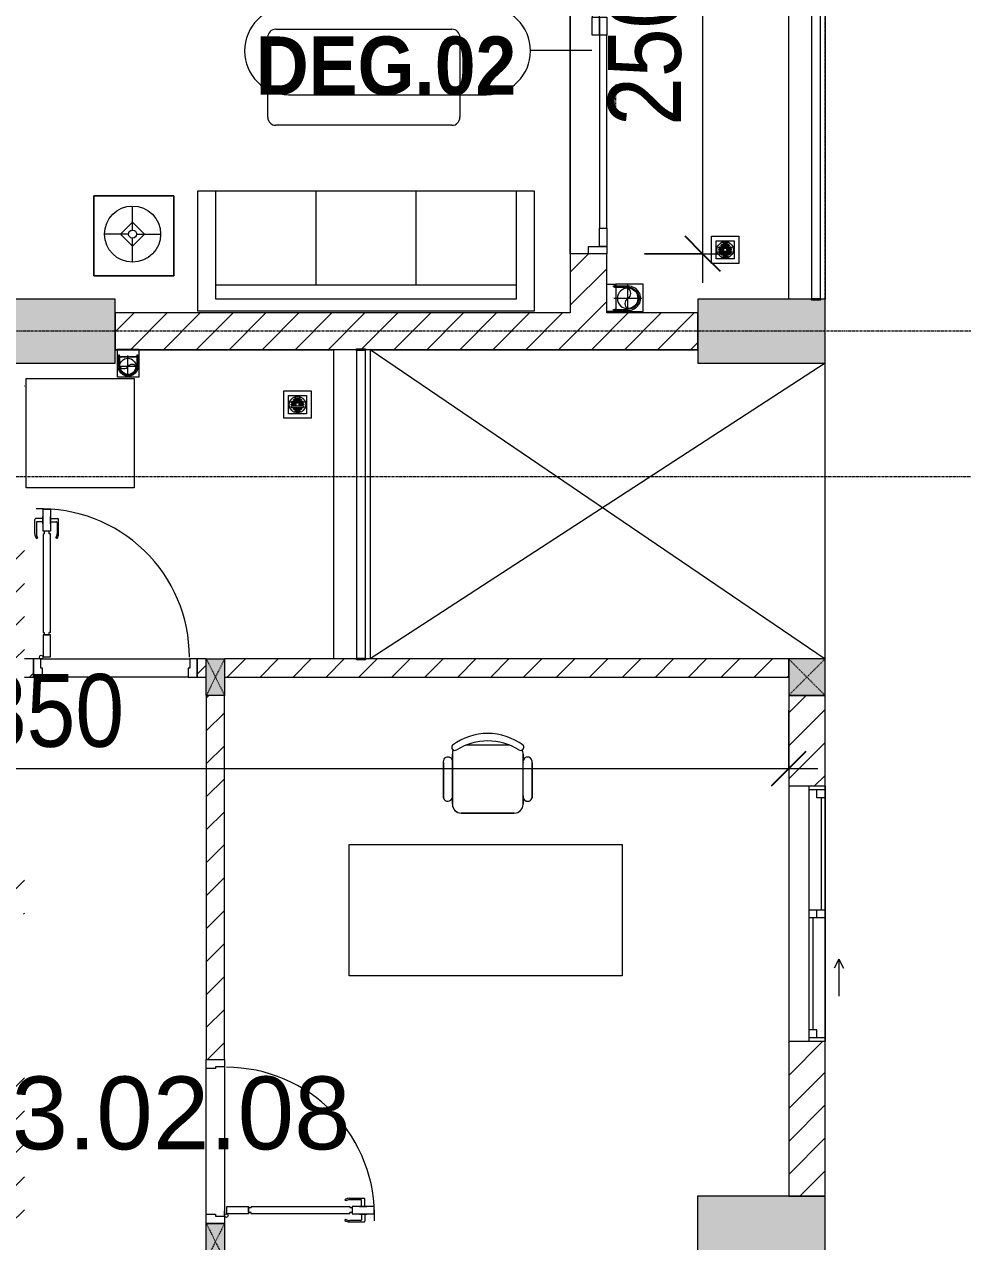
# Model space of a CAD drawing. Header units: millimetres. Extents: x 962 to 239635, y -15958 to 82755.
# Drawn here: x 184603 to 189760, y 40337 to 47022 of the extents above; entities that cross this region are included whole.
import ezdxf

# ---------------------------------------------------------------- set-up
doc = ezdxf.new("R2010")
doc.units = ezdxf.units.MM
for name, pattern in [('Dash', [6, 3, -3]), ('Grid Line', [22.225, 12.7, -3.175, 3.175, -3.175]), ('IMPORT-CENTER _2_', [40.64, 25.4, -5.08, 5.08, -5.08])]:
    doc.linetypes.add(name, pattern=pattern)
for name, color, linetype, lineweight in [('0-1', 7, 'Continuous', 5), ('A-ANNO-DIMS', 211, 'Continuous', 9), ('A-ANNO-DIMS-160', 211, 'Continuous', 9), ('A-AREA-IDEN', 2, 'Continuous', 9), ('A-DETL-GENF-1', 9, 'Continuous', 9), ('A-DETL-THIN-1', 151, 'Continuous', 9), ('A-DOOR', 31, 'Continuous', 9), ('A-DOOR-1', 254, 'Continuous', 9), ('A-DOOR-2', 9, 'Continuous', 9), ('A-DOOR-FRAM', 31, 'Continuous', 9), ('A-DOOR-HDLN', 31, 'Dash', 9), ('A-DOOR-IDEN', 31, 'Continuous', 9), ('A-FLOR-1', 250, 'Continuous', 9), ('A-FLOR-2', 9, 'Continuous', 9), ('A-FLOR-HRAL', 11, 'Continuous', 9), ('A-FLOR-HRAL-1', 254, 'Continuous', 9), ('A-FLOR-HRAL-2', 9, 'Continuous', 9), ('A-GLAZ', 151, 'Continuous', 9), ('A-WALL', 113, 'Continuous', 9), ('A-WALL-1', 253, 'Continuous', 18), ('A-WALL-2', 9, 'Continuous', 9), ('A-WALL-3', 113, 'Continuous', 18), ('A-WALL-PATT-1', 10, 'Continuous', 9), ('A-WALL-PATT-2', 111, 'Continuous', 9), ('G-IMPT', 8, 'Continuous', 9), ('G-IMPT-1', 254, 'Continuous', 9), ('G-IMPT-2', 8, 'IMPORT-CENTER _2_', 9), ('I-FURN', 30, 'Continuous', 9), ('I-FURN-1', 254, 'Continuous', 9), ('M-EQPM', 50, 'Continuous', 9), ('S-COLS', 52, 'Continuous', 9), ('S-COLS-1', 52, 'Continuous', 5), ('S-COLS-2', 7, 'Continuous', 18), ('S-COLS-3', 254, 'Continuous', 9), ('S-COLS-4', 253, 'Continuous', 18), ('S-COLS-5', 52, 'Dash', 9), ('S-COLS-6', 52, 'Continuous', 18), ('S-COLS-HDLN', 52, 'Dash', 9), ('S-COLS-HDLN-1', 9, 'Dash', 9), ('S-GRID-1', 1, 'Grid Line', 9)]:
    doc.layers.add(name, color=color, linetype=linetype, lineweight=lineweight)
doc.styles.add('Arial_11', font='arial_0.ttf', dxfattribs={"height": 400})
doc.styles.add('Arial_B_6', font='arialbd_0.ttf', dxfattribs={"width": 0.9, "height": 320})
doc.styles.add('UTM Avo', font='UTM Avo.ttf', dxfattribs={"width": 0.9, "height": 400})
doc.dimstyles.new('1_Dim_chi_tiet_2_5', dxfattribs={"dimscale": 304.8, "dimtxt": 399.720379, "dimasz": 0.629921, "dimexe": 0.524934, "dimexo": 0.0625, "dimgap": 0.052493, "dimtad": 1, "dimdec": 0, "dimrnd": 5, "dimzin": 0, "dimdsep": 46, "dimtxsty": 'UTM Avo', "dimblk1": 'OBLIQUE', "dimblk2": 'OBLIQUE', "dimsah": 1, "dimcen": 0.09, "dimdle": 0.524934, "dimazin": 0, "dimtfac": 1, "dimtdec": 4, "dimtix": 1, "dimtmove": 0, "dimatfit": 3, "dimfxl": 1.049869, "dimfxlon": 1, "dimtvp": 1, "dimtolj": 1, "dimtzin": 0, "dimarcsym": 2})
doc.dimstyles.new('1_Dim_chi_tiet_2_5_1', dxfattribs={"dimscale": 304.8, "dimtxt": 399.720379, "dimasz": 0.629921, "dimexe": 0.524934, "dimexo": 0.0625, "dimgap": 0.052493, "dimtad": 1, "dimdec": 0, "dimrnd": 5, "dimzin": 0, "dimdsep": 46, "dimtxsty": 'UTM Avo', "dimblk1": 'OBLIQUE', "dimblk2": 'OBLIQUE', "dimsah": 1, "dimcen": 0.09, "dimdle": 0.524934, "dimazin": 0, "dimtfac": 1, "dimtdec": 4, "dimtix": 1, "dimtmove": 0, "dimatfit": 3, "dimfxl": 1.049869, "dimfxlon": 1, "dimtvp": 1, "dimtolj": 1, "dimtzin": 0, "dimarcsym": 2})
pattern_1 = [(45, (0, 0), (-90.50967, 90.50967), [])]
pattern_2 = [(45, (61750.9, 0), (-90.50967, 90.50967), [])]

# ---------------------------------------------------------------- blocks, each defined once
blk = doc.blocks.new('NCV_TKTC_KET CAU_rvt-1-TKCS_MB TẦNG 2')
at = {"layer": 'S-COLS-1'}
for points in [[(123352.6, 45161.9), (123352.6, 45511.9), (122052.6, 45511.9), (122052.6, 45161.9), (122209.6, 45161.9)], [(127252.6, 45161.9), (127252.6, 45511.9), (127227.6, 45511.9), (127227.6, 45506.9), (127177.6, 45506.9), (127177.6, 45511.9), (126552.6, 45511.9), (126552.6, 45161.9), (127227.6, 45161.9)]]:
    blk.add_hatch(color=256, dxfattribs=at).paths.add_polyline_path(points)
h = blk.add_hatch(color=256, dxfattribs=at)
h.paths.add_polyline_path([(126552.4, 40236.9), (127252.4, 40236.9), (127252.4, 40586.9), (126552.4, 40586.9)])
h.paths.add_polyline_path([(127227.6, 40243.7), (127177.6, 40243.7), (127177.6, 40253.7), (127227.6, 40253.7)])
at = {"layer": 'A-FLOR-1'}
for p, q in [((123352.6, 45235.3), (124552.6, 45235.3)), ((124752.6, 45235.3), (126552.6, 45235.3))]:
    blk.add_line(p, q, dxfattribs=at)
at = {"layer": 'S-COLS-2'}
for p, q in [((123352.6, 45511.9), (122052.6, 45511.9)), ((123352.6, 45161.9), (123352.6, 45511.9)), ((127177.6, 45511.9), (126552.6, 45511.9)), ((126552.6, 45511.9), (126552.6, 45161.9)), ((127252.6, 45511.9), (127227.6, 45511.9)), ((127252.6, 45161.9), (127252.6, 45511.9)), ((122052.6, 45161.9), (123352.6, 45161.9)), ((126552.6, 45161.9), (127252.6, 45161.9)), ((127252.4, 40586.9), (126552.4, 40586.9)), ((126552.4, 40586.9), (126552.4, 40236.9)), ((127252.4, 40236.9), (127252.4, 40586.9))]:
    blk.add_line(p, q, dxfattribs=at)
blk = doc.blocks.new('LOBBY_SOFA_1 - LOBBY_SOFA_1-901228-TKCS_MB TẦNG 2')
at = {"layer": 'I-FURN'}
for p, q in [((-2128.3, 1548.5), (-1160.3, 1548.5)), ((-2172.3, 1064.5), (-2172.3, 1504.5)), ((-1116.3, 1504.5), (-1116.3, 1064.5)), ((-1160.3, 1020.5), (-2128.3, 1020.5)), ((-2688.2, 633.5), (-3128.2, 633.5)), ((-3128.2, 633.5), (-3128.2, 193.5)), ((-2688.2, 193.5), (-2688.2, 633.5)), ((-2556, 660), (-708, 660)), ((-2556, 0), (-2556, 660)), ((-2457, 66), (-2457, 660)), ((-1907, 143), (-1907, 660)), ((-1357, 143), (-1357, 660)), ((-807, 660), (-807, 66)), ((-708, 660), (-708, 0)), ((-2915.4, 445), (-2915.4, 577)), ((-2981.4, 423), (-2915.4, 489)), ((-2915.4, 489), (-2849.4, 423)), ((-2937.4, 423), (-3069.4, 423)), ((-2915.4, 357), (-2981.4, 423)), ((-2849.4, 423), (-2915.4, 357)), ((-2893.4, 423), (-2761.4, 423)), ((-2915.4, 269), (-2915.4, 401)), ((-3128.2, 193.5), (-2688.2, 193.5)), ((-807, 143), (-2457, 143)), ((-708, 0), (-2556, 0)), ((-807, 66), (-2457, 66))]:
    blk.add_line(p, q, dxfattribs=at)
for radius in [154, 22]:
    blk.add_circle((-2915.4, 423), radius, dxfattribs=at)
for centre, start, end in [((-2128.3, 1504.5), 90, 180), ((-1160.3, 1504.5), 0, 90), ((-2128.3, 1064.5), 180, 270), ((-1160.3, 1064.5), 270, 0)]:
    blk.add_arc(centre, 44, start, end, dxfattribs=at)
at = {"layer": 'I-FURN-1'}
for p, q in [((-2128.3, 1548.5), (-1160.3, 1548.5)), ((-2172.3, 1064.5), (-2172.3, 1504.5)), ((-1116.3, 1504.5), (-1116.3, 1064.5)), ((-1160.3, 1020.5), (-2128.3, 1020.5)), ((-3128.2, 633.5), (-2688.2, 633.5)), ((-3128.2, 193.5), (-3128.2, 633.5)), ((-2688.2, 633.5), (-2688.2, 193.5)), ((-2556, 660), (-708, 660)), ((-2556, 0), (-2556, 660)), ((-708, 660), (-708, 0)), ((-2688.2, 193.5), (-3128.2, 193.5)), ((-708, 0), (-2556, 0))]:
    blk.add_line(p, q, dxfattribs=at)
for centre, start, end in [((-2128.3, 1504.5), 90, 180), ((-1160.3, 1504.5), 0, 90), ((-2128.3, 1064.5), 180, 270), ((-1160.3, 1064.5), 270, 0)]:
    blk.add_arc(centre, 44, start, end, dxfattribs=at)
blk = doc.blocks.new('DOOR_CW_01 CANH MO-PANEL KINH - DIW_01-900x2200-CỬA GỖ VÂN LAMINATE-553375-TKCS_MB TẦNG 2')
at = {"layer": 'A-DETL-GENF-1'}
for p, q in [((-397, -182), (-397, -62)), ((-397, -62), (-357, -62)), ((-357, -62), (-357, -182)), ((-357, -182), (-397, -182)), ((-397, -196), (-391, -196)), ((-397, -738), (-397, -196)), ((-391, -196), (-391, -182)), ((-391, -182), (-363, -182)), ((-363, -182), (-363, -196)), ((-357, -196), (-363, -196)), ((-357, -196), (-357, -738)), ((-433.9, -711.2), (-427.3, -715.8)), ((-320.1, -711.2), (-326.7, -715.8)), ((-442, -737), (-442, -816.5)), ((-434, -799.5), (-434, -737)), ((-399, -792.2), (-399, -831.8)), ((-397, -792.2), (-399, -792.2)), ((-397, -738), (-391, -738)), ((-357, -752), (-397, -752)), ((-397, -752), (-397, -872)), ((-397, -792.2), (-397, -831.8)), ((-391, -752), (-391, -738)), ((-363, -752), (-391, -752)), ((-357, -738), (-363, -738)), ((-363, -738), (-363, -752)), ((-357, -872), (-357, -752)), ((-357, -792.2), (-357, -831.8)), ((-357, -792.2), (-355, -792.2)), ((-355, -792.2), (-355, -831.8)), ((-320, -799.5), (-320, -737)), ((-312, -737), (-312, -816.5)), ((-399, -820.5), (-438, -820.5)), ((-399, -803.5), (-430, -803.5)), ((-399, -831.8), (-397, -831.8)), ((-355, -831.8), (-357, -831.8)), ((-355, -803.5), (-324, -803.5)), ((-355, -820.5), (-316, -820.5)), ((-397, -872), (-357, -872))]:
    blk.add_line(p, q, dxfattribs=at)
blk.add_circle((-407, -60), 10, dxfattribs=at)
for centre, radius, start, end in [((-407, -60), 814, 268, 0), ((-397, -737), 45, 145, 180), ((-397, -737), 37, 145, 180), ((-357, -737), 37, 0, 35), ((-357, -737), 45, 360, 35), ((-430, -799.5), 4, 180, 270), ((-324, -799.5), 4, 270, 0), ((-438, -816.5), 4, 180, 270), ((-316, -816.5), 4, 270, 0)]:
    blk.add_arc(centre, radius, start, end, dxfattribs=at)
at = {"layer": 'A-DOOR-2'}
for p, q in [((-450, -50), (-450, 50)), ((-450, 50), (-400, 50)), ((-400, 50), (-400, 0)), ((400, 0), (400, 50)), ((400, 50), (450, 50)), ((450, 50), (450, -50)), ((-410, -50), (-450, -50)), ((-410, 0), (-410, -50)), ((-400, 0), (-410, 0)), ((-407, -50), (-382, -50)), ((410, 0), (400, 0)), ((410, -50), (410, 0)), ((450, -50), (410, -50))]:
    blk.add_line(p, q, dxfattribs=at)
blk = doc.blocks.new('BAN LV A - BAN LV A_dwg_ban hoc2-348006-TKCS_MB TẦNG 2')
at = {"layer": 'I-FURN'}
for p, q in [((145.8, 437.4), (-145.8, 437.4)), ((-243, 354.4), (-243, 162)), ((-194.4, 388.8), (-194.4, 113.4)), ((194.4, 113.4), (194.4, 388.8)), ((194.4, 351.4), (194.4, 150.8)), ((243.7, 162), (243.7, 354.4)), ((-120.5, 64.8), (120.5, 64.8))]:
    blk.add_line(p, q, dxfattribs=at)
at = {"layer": 'I-FURN', "flags": 128}
blk.add_lwpolyline([(-737.8, 610.5), (-737.8, 1330.5), (-154.9, 1330.5), (762.2, 1330.5), (762.2, 610.5)], close=True, dxfattribs=at)
at = {"layer": 'I-FURN'}
for centre, radius, start, end in [((-145.8, 388.8), 48.6, 90, 180), ((145.8, 388.8), 48.6, 360, 90), ((-218.7, 347.3), 25.3, 343.7398, 163.7398), ((219.4, 347.3), 25.3, 16.2602, 170.70537), ((-218.7, 154.9), 25.3, 163.7398, 16.2602), ((219.4, 154.9), 25.3, 189.29463, 16.2602), ((-180.2, 75.4), 17.8, 57.97259, 216.69006), ((-145.8, 113.4), 48.6, 180, 207.58444), ((0, 359.3), 318.2, 237.57575, 302.42425), ((180.2, 75.4), 17.8, 323.30994, 122.02741), ((145.8, 113.4), 48.6, 332.41556, 0), ((0, 324), 324, 233.1301, 306.8699)]:
    blk.add_arc(centre, radius, start, end, dxfattribs=at)
blk = doc.blocks.new('BAN LV A - BAN LV A_dwg-348005-TKCS_MB TẦNG 2')
at = {"extrusion": (0, 0, -1), "zscale": -1, "rotation": 180}
blk.add_blockref('BAN LV A - BAN LV A_dwg_ban hoc2-348006-TKCS_MB TẦNG 2', (-729, 1383.7), dxfattribs=at)
blk = doc.blocks.new('BAN LV A - BAN LV A-401069-TKCS_MB TẦNG 2')
at = {"layer": 'I-FURN-1'}
for p, q in [((-8.8, -53.2), (1491.2, -53.2)), ((-8.8, -773.2), (-8.8, -53.2)), ((1491.2, -53.2), (1491.2, -773.2)), ((1491.2, -773.2), (-8.8, -773.2)), ((534.6, -1029.3), (534.6, -994.9)), ((583.2, -946.3), (874.8, -946.3)), ((923.4, -994.9), (923.4, -1032.3)), ((486, -1221.7), (486, -1029.3)), ((972.7, -1029.3), (972.7, -1221.7)), ((534.6, -1270.3), (534.6, -1235.9)), ((923.4, -1232.9), (923.4, -1270.3))]:
    blk.add_line(p, q, dxfattribs=at)
for centre, radius, start, end in [((583.2, -994.9), 48.6, 90, 180), ((874.8, -994.9), 48.6, 0, 90), ((510.3, -1036.4), 25.3, 16.2602, 163.7398), ((948.4, -1036.4), 25.3, 16.2602, 170.70537), ((510.3, -1228.8), 25.3, 163.7398, 343.7398), ((948.4, -1228.8), 25.3, 189.29463, 16.2602), ((548.9, -1308.3), 17.8, 119.40397, 216.69006), ((583.2, -1270.3), 48.6, 180, 207.58444), ((729, -1059.7), 324, 233.1301, 306.8699), ((874.8, -1270.3), 48.6, 332.41556, 0), ((909.2, -1308.3), 17.8, 323.30994, 60.59603)]:
    blk.add_arc(centre, radius, start, end, dxfattribs=at)
at = {"extrusion": (0, 0, -1), "zscale": -1, "rotation": 180}
blk.add_blockref('BAN LV A - BAN LV A_dwg-348005-TKCS_MB TẦNG 2', (0, 0), dxfattribs=at)
blk = doc.blocks.new('MAY GIAT - MAY GIAT_dwg-348053-TKCS_MB TẦNG 2')
at = {"layer": 'G-IMPT-1', "flags": 128}
blk.add_lwpolyline([(5, 596.6), (5, 2.3), (605, 2.3), (605, 596.6)], close=True, dxfattribs=at)
blk = doc.blocks.new('MAY GIAT - MAY GIAT-401071-TKCS_MB TẦNG 2')
at = {"layer": 'I-FURN-1'}
for p, q in [((5, -2.3), (605, -2.3)), ((5, -596.6), (5, -2.3)), ((605, -2.3), (605, -596.6)), ((605, -596.6), (5, -596.6))]:
    blk.add_line(p, q, dxfattribs=at)
at = {"extrusion": (0, 0, -1), "zscale": -1, "rotation": 180}
blk.add_blockref('MAY GIAT - MAY GIAT_dwg-348053-TKCS_MB TẦNG 2', (0, 0), dxfattribs=at)
blk = doc.blocks.new('Railing - 50 x 10mm-901205-TKCS_MB TẦNG 2')
at = {"layer": 'A-FLOR-HRAL-2'}
for p, q in [((25, 5), (-25, 5)), ((-25, 5), (-25, -5)), ((25, -5), (25, 5)), ((-25, -5), (25, -5))]:
    blk.add_line(p, q, dxfattribs=at)
blk = doc.blocks.new('Railing - Railing-884532-TKCS_MB TẦNG 2')
at = {"layer": 'A-FLOR-HRAL-2'}
for p, q in [((101769.1, 35969.6), (101769.1, 34280.8)), ((101819.1, 34280.8), (101819.1, 35969.6))]:
    blk.add_line(p, q, dxfattribs=at)
at = {"extrusion": (0, 0, -1), "zscale": -1}
for p in [(-101794.1, 35974.6), (-101794.1, 34275.8)]:
    blk.add_blockref('Railing - 50 x 10mm-901205-TKCS_MB TẦNG 2', p, dxfattribs=at)
blk = doc.blocks.new('G1_SOF - BO TRU - 100x200-746114-TKCS_MB TẦNG 2')
at = {"layer": 'S-COLS'}
blk.add_hatch(color=256, dxfattribs=at).paths.add_polyline_path([(50, -100), (50, 100), (-50, 100), (-50, -100)])
at = {"layer": 'S-COLS-4'}
for p, q in [((-50, 100), (50, 100)), ((-50, -100), (-50, 100)), ((50, 100), (50, -100)), ((50, -100), (-50, -100))]:
    blk.add_line(p, q, dxfattribs=at)
at = {"layer": 'S-COLS-HDLN-1'}
for p, q in [((50, -100), (-50, 100)), ((-50, -100), (50, 100))]:
    blk.add_line(p, q, dxfattribs=at)
blk = doc.blocks.new('DOOR_CW_01 CANH MO-PANEL KINH - DIG_01-900x2200-CỬA NHÔM KÍNH-901226-TKCS_MB TẦNG 2')
at = {"layer": 'A-DETL-GENF-1'}
for p, q in [((-397, 872), (-357, 872)), ((-397, 752), (-397, 872)), ((-357, 872), (-357, 752)), ((-442, 737), (-442, 816.5)), ((-399, 820.5), (-438, 820.5)), ((-399, 803.5), (-430, 803.5)), ((-399, 831.8), (-397, 831.8)), ((-399, 792.2), (-399, 831.8)), ((-397, 792.2), (-397, 831.8)), ((-357, 792.2), (-357, 831.8)), ((-355, 831.8), (-357, 831.8)), ((-355, 792.2), (-355, 831.8)), ((-355, 820.5), (-316, 820.5)), ((-355, 803.5), (-324, 803.5)), ((-312, 737), (-312, 816.5)), ((-434, 799.5), (-434, 737)), ((-397, 792.2), (-399, 792.2)), ((-357, 752), (-397, 752)), ((-397, 738), (-391, 738)), ((-397, 738), (-397, 196)), ((-363, 752), (-391, 752)), ((-391, 752), (-391, 738)), ((-363, 738), (-363, 752)), ((-357, 738), (-363, 738)), ((-357, 792.2), (-355, 792.2)), ((-357, 196), (-357, 738)), ((-320, 799.5), (-320, 737)), ((-433.9, 711.2), (-427.3, 715.8)), ((-320.1, 711.2), (-326.7, 715.8)), ((-397, 196), (-391, 196)), ((-357, 182), (-397, 182)), ((-397, 182), (-397, 62)), ((-391, 196), (-391, 182)), ((-391, 182), (-363, 182)), ((-357, 196), (-363, 196)), ((-363, 182), (-363, 196)), ((-357, 62), (-357, 182)), ((-397, 62), (-357, 62))]:
    blk.add_line(p, q, dxfattribs=at)
blk.add_circle((-407, 60), 10, dxfattribs=at)
for centre, radius, start, end in [((-407, 60), 814, 360, 92), ((-438, 816.5), 4, 90, 180), ((-430, 799.5), 4, 90, 180), ((-324, 799.5), 4, 360, 90), ((-316, 816.5), 4, 0, 90), ((-397, 737), 45, 180, 215), ((-397, 737), 37, 180, 215), ((-357, 737), 37, 325, 0), ((-357, 737), 45, 325, 0)]:
    blk.add_arc(centre, radius, start, end, dxfattribs=at)
at = {"layer": 'A-DOOR-2'}
for p, q in [((-410, 50), (-450, 50)), ((-450, 50), (-450, -50)), ((-410, 0), (-410, 50)), ((-400, 0), (-410, 0)), ((-407, 50), (-382, 50)), ((-400, -50), (-400, 0)), ((410, 0), (400, 0)), ((400, 0), (400, -50)), ((450, 50), (410, 50)), ((410, 50), (410, 0)), ((450, -50), (450, 50)), ((-450, -50), (-400, -50)), ((400, -50), (450, -50))]:
    blk.add_line(p, q, dxfattribs=at)
blk = doc.blocks.new('NCV_TKTC_TANG 2_rvt-1-TKCS_MB TẦNG 2')
at = {"layer": 'A-WALL-PATT-1'}
h = blk.add_hatch(dxfattribs=at)
h.set_pattern_fill('FP_1', color=256, style=0, pattern_type=2)
h.set_pattern_definition(pattern_1)
h.paths.add_polyline_path([(122842.6, 40436.9), (122852.6, 40436.9), (122852.6, 41337.3), (122752.6, 41337.3), (122752.6, 40436.9)])
h.paths.add_polyline_path([(122752.6, 42137.3), (122852.6, 42137.3), (122852.6, 42436.9), (122752.6, 42436.9), (122752.6, 42236.9)])
h.paths.add_polyline_path([(122852.6, 43536.9), (122852.6, 44136.9), (122752.6, 44136.9), (122752.6, 43536.9)])
h.paths.add_polyline_path([(122752.6, 45036.9), (122852.6, 45036.9), (122852.6, 45161.9), (122752.6, 45161.9)])
h = blk.add_hatch(dxfattribs=at)
h.set_pattern_fill('FP_1', color=256, style=0, pattern_type=2)
h.set_pattern_definition(pattern_1)
h.paths.add_polyline_path([(122902.6, 43436.9), (122902.6, 43536.9), (122852.6, 43536.9), (122852.6, 43436.9)])
h.paths.add_polyline_path([(123802.6, 43436.9), (123852.6, 43436.9), (123852.6, 43536.9), (123802.6, 43536.9)])
h = blk.add_hatch(dxfattribs=at)
h.set_pattern_fill('FP_1', color=256, style=0, pattern_type=2)
h.set_pattern_definition(pattern_1)
h.paths.add_polyline_path([(123952.6, 43436.9), (127052.6, 43436.9), (127052.6, 43536.9), (124727.6, 43536.9), (124727.6, 43531.5), (124677.6, 43531.5), (124677.6, 43536.9), (123952.6, 43536.9)])
h = blk.add_hatch(dxfattribs=at)
h.set_pattern_fill('FP_1', color=256, style=0, pattern_type=2)
h.set_pattern_definition(pattern_1)
h.paths.add_polyline_path([(123952.6, 40436.9), (123952.6, 40437.3), (123853, 40436.9)])
h.paths.add_polyline_path([(123952.6, 41337.3), (123952.6, 43336.5), (123852.6, 43336.5), (123852.6, 41337.3)])
at = {"layer": 'A-FLOR-2'}
for p, q in [((125852.6, 45761.9), (125852.6, 48261.9)), ((125852.6, 48260.3), (125852.6, 45761.9)), ((123752.6, 43436.9), (122952.6, 43436.9)), ((123852.6, 40487.3), (123852.6, 41287.3)), ((123952.6, 41297.3), (123952.6, 40477.3))]:
    blk.add_line(p, q, dxfattribs=at)
at = {"layer": 'A-WALL-1'}
for p, q in [((122902.6, 43536.9), (122852.6, 43536.9)), ((122902.6, 43436.9), (122902.6, 43536.9)), ((123852.6, 43536.9), (123802.6, 43536.9)), ((123802.6, 43536.9), (123802.6, 43436.9)), ((124677.6, 43536.9), (123952.6, 43536.9)), ((127052.6, 43536.9), (124727.6, 43536.9)), ((127052.6, 43436.9), (127052.6, 43536.9)), ((122852.6, 43436.9), (122902.6, 43436.9)), ((123802.6, 43436.9), (123852.6, 43436.9)), ((123952.6, 43436.9), (127052.6, 43436.9)), ((123852.6, 43336.5), (123852.6, 41337.3)), ((123952.6, 43336.5), (123852.6, 43336.5)), ((123952.6, 41337.3), (123952.6, 43336.5)), ((123852.6, 41337.3), (123952.6, 41337.3)), ((123952.6, 40437.3), (123852.6, 40437.3))]:
    blk.add_line(p, q, dxfattribs=at)
at = {"layer": 'A-WALL-2'}
for p, q in [((124552.6, 43536.9), (124552.6, 45236.9)), ((124752.6, 45236.9), (124752.6, 43536.9)), ((122942.6, 43536.9), (123762.6, 43536.9)), ((123752.6, 43436.9), (122952.6, 43436.9)), ((123852.6, 40487.3), (123852.6, 41287.3)), ((123952.6, 41297.3), (123952.6, 40477.3))]:
    blk.add_line(p, q, dxfattribs=at)
at = {"layer": 'A-DOOR-1'}
blk.add_blockref('DOOR_CW_01 CANH MO-PANEL KINH - DIG_01-900x2200-CỬA NHÔM KÍNH-901226-TKCS_MB TẦNG 2', (123352.6, 43486.9), dxfattribs=at)
at = {"layer": 'A-DOOR-1', "rotation": 90.00000000000074}
blk.add_blockref('DOOR_CW_01 CANH MO-PANEL KINH - DIW_01-900x2200-CỬA GỖ VÂN LAMINATE-553375-TKCS_MB TẦNG 2', (123902.6, 40887.3), dxfattribs=at)
at = {"layer": 'A-FLOR-HRAL-1'}
blk.add_blockref('Railing - Railing-884532-TKCS_MB TẦNG 2', (22908.5, 9260.7), dxfattribs=at)
at = {"layer": 'I-FURN-1'}
blk.add_blockref('LOBBY_SOFA_1 - LOBBY_SOFA_1-901228-TKCS_MB TẦNG 2', (126362.6, 45446.9), dxfattribs=at)
for name, p, rotation in [('MAY GIAT - MAY GIAT-401071-TKCS_MB TẦNG 2', (122860.3, 44471.5), 90.00000000000092), ('BAN LV A - BAN LV A-401069-TKCS_MB TẦNG 2', (126128.2, 41744.2), 180)]:
    blk.add_blockref(name, p, dxfattribs=dict(at, rotation=rotation))
at = {"layer": 'S-COLS-3', "rotation": 180}
for p in [(123902.6, 43436.9), (123902.6, 40336.9)]:
    blk.add_blockref('G1_SOF - BO TRU - 100x200-746114-TKCS_MB TẦNG 2', p, dxfattribs=at)
blk = doc.blocks.new('1_FAMILY RVT - W01-WxH 1400x1400xmm-389822-TKCS_MB TẦNG 2')
at = {"layer": 'A-GLAZ'}
for p, q in [((248.4, 172.39), (299.2, 197.79)), ((248.4, 172.39), (299.2, 146.99)), ((248.4, 172.39), (451.6, 172.39)), ((-700, 96.19), (-700, -103.81)), ((700, 96.19), (-700, 96.19)), ((-700, 96.19), (-636.5, 96.19)), ((-680.95, 96.19), (-680.95, 7.29)), ((-636.5, 96.19), (-22.225, 96.19)), ((-636.5, 96.19), (-636.5, 51.74)), ((-636.5, 73.965), (-22.225, 73.965)), ((-22.225, 7.29), (-22.225, 96.19)), ((-22.225, 96.19), (22.225, 96.19)), ((22.225, 96.19), (680.95, 96.19)), ((22.225, 96.19), (22.225, 7.29)), ((680.95, 96.19), (700, 96.19)), ((680.95, 96.19), (680.95, 7.29)), ((700, -103.81), (700, 96.19)), ((-700, 7.29), (-680.95, 7.29)), ((-636.5, 51.74), (-680.95, 51.74)), ((-680.95, 7.29), (-22.225, 7.29)), ((22.225, 51.74), (-22.225, 51.74)), ((-22.225, 7.29), (22.225, 7.29)), ((22.225, 29.515), (636.5, 29.515)), ((22.225, 7.29), (636.5, 7.29)), ((636.5, 51.74), (636.5, 7.29)), ((680.95, 51.74), (636.5, 51.74)), ((636.5, 7.29), (700, 7.29)), ((-700, -103.81), (700, -103.81))]:
    blk.add_line(p, q, dxfattribs=at)
blk = doc.blocks.new('TKTC_XREF_251221_MB TANG 2-7 - TKTC_XREF_260130_MB TANG 2-5_dwg_THU NUOC - THU NUOC-444531-TKCS_MB TẦNG 1-4746810-TKCS_MB TẦNG 2')
at = {"layer": 'G-IMPT'}
for p, q in [((-23.3, 10.8), (40.9, 10.8)), ((40.9, 4.8), (-23.3, 4.8)), ((-11, 23.3), (28.5, 23.3)), ((28.5, 17.3), (-11, 17.3)), ((-1.1, 35.6), (18.5, 35.6)), ((18.5, 29.6), (-1.1, 29.6)), ((-23.3, -13.6), (40.9, -13.6)), ((40.9, -19.6), (-23.3, -19.6)), ((-11, -26.1), (28.5, -26.1)), ((28.5, -32.1), (-11, -32.1)), ((-1.1, -38.5), (18.5, -38.5)), ((18.5, -44.5), (-1.1, -44.5))]:
    blk.add_line(p, q, dxfattribs=at)
at = {"layer": 'G-IMPT', "flags": 128}
for points in [[(83.7, -79.4), (83.7, 70.6), (-66.3, 70.6), (-66.3, -79.4)], [(58.7, -54.4), (58.7, 45.6), (-41.3, 45.6), (-41.3, -54.4)]]:
    blk.add_lwpolyline(points, close=True, dxfattribs=at)
for points in [[(-23.3, -1.2), (0.7, -1.2), (0.7, -7.2), (-23.3, -7.2)], [(40.9, -7.2), (16.7, -7.2), (16.7, -1.2), (40.9, -1.2)]]:
    blk.add_lwpolyline(points, dxfattribs=at)
at = {"layer": 'G-IMPT'}
for centre, radius, start, end in [((8.7, -4.4), 45, 360, 180), ((8.7, -4.4), 45, 360, 180), ((-23.3, 7.8), 3, 90, 270), ((-11, 20.3), 3, 90, 270), ((-1.1, 32.6), 3, 90, 270), ((18.5, 32.6), 3, 270, 90), ((28.5, 20.3), 3, 270, 90), ((40.9, 7.8), 3, 270, 90), ((8.7, -4.4), 45, 180, 360), ((8.7, -4.4), 45, 180, 360), ((-23.3, -4.2), 3, 90, 270), ((-23.3, -16.6), 3, 90, 270), ((-11, -29.1), 3, 90, 270), ((-1.1, -41.5), 3, 90, 270), ((18.5, -41.5), 3, 270, 90), ((28.5, -29.1), 3, 270, 90), ((40.9, -4.2), 3, 270, 90), ((40.9, -16.6), 3, 270, 90)]:
    blk.add_arc(centre, radius, start, end, dxfattribs=at)
blk = doc.blocks.new('TKTC_XREF_251221_MB TANG 2-7 - TKTC_XREF_260130_MB TANG 2-5_dwg_$cc-4746798-TKCS_MB TẦNG 2')
at = {"layer": 'G-IMPT-2'}
for p, q in [((-0.673, 0), (0.673, 0)), ((0, -0.673), (0, 0.673))]:
    blk.add_line(p, q, dxfattribs=at)
at = {"layer": 'M-EQPM'}
blk.add_circle((0, 0), 0.5, dxfattribs=at)
for centre, radius, start, end in [((0, 0), 0.5, 90, 270), ((0.188, 0.25), 0.313, 126.8699, 233.1301), ((-0.188, -0.25), 0.313, 306.8699, 53.1301)]:
    blk.add_arc(centre, radius, start, end, dxfattribs=at)
blk = doc.blocks.new('TKTC_XREF_251221_MB TANG 2-7 - TKTC_XREF_260130_MB TANG 2-5_dwg_CUM U_DN100-4746799-TKCS_MB TẦNG 2')
at = {"layer": 'G-IMPT'}
blk.add_hatch(color=256, dxfattribs=at).paths.add_polyline_path([(0, 61), (15.8, 58.9), (30.5, 52.8), (43.1, 43.1), (52.8, 30.5), (58.9, 15.8), (61, 0), (58.9, -15.8), (52.8, -30.5), (43.1, -43.1), (30.5, -52.8), (15.8, -58.9), (0, -61), (0, -57), (14.8, -55.1), (28.5, -49.4), (40.3, -40.3), (49.4, -28.5), (55.1, -14.8), (57, 0), (55.1, 14.8), (49.4, 28.5), (40.3, 40.3), (28.5, 49.4), (14.8, 55.1), (0, 57)])
for p, q in [((-72.7, 69.3), (-72.7, 60.7)), ((-66.9, 67.9), (-71.7, 67.9)), ((-65, 69), (0, 69)), ((-79.1, 66.6), (-79.1, 63.4)), ((-76.6, 66.6), (-76.6, 63.4)), ((-74.6, 66.6), (-74.6, 63.4)), ((-66.9, 62.1), (-71.7, 62.1)), ((-79.1, -63.4), (-79.1, -66.6)), ((-76.6, -63.4), (-76.6, -66.6)), ((-74.6, -63.4), (-74.6, -66.6)), ((-72.7, -60.7), (-72.7, -69.3)), ((-66.9, -62.1), (-71.7, -62.1)), ((-66.9, -67.9), (-71.7, -67.9)), ((-65, -69), (0, -69))]:
    blk.add_line(p, q, dxfattribs=at)
at = {"layer": 'G-IMPT', "flags": 128}
for points in [[(-72.7, 67.6), (-78.1, 67.6), (-78.1, 62.4), (-72.7, 62.4)], [(-71.7, 59.2), (-66.9, 59.2), (-66.9, 70.8), (-71.7, 70.8)], [(-66.9, 70.8), (-66.9, 72.7), (-65, 72.7), (-65, 57.3), (-66.9, 57.3), (-66.9, 59.2)], [(-65, 61), (0, 61), (0, 57)], [(-72.7, -62.4), (-78.1, -62.4), (-78.1, -67.6), (-72.7, -67.6)], [(-71.7, -70.8), (-66.9, -70.8), (-66.9, -59.2), (-71.7, -59.2)], [(-66.9, -59.2), (-66.9, -57.3), (-65, -57.3), (-65, -72.7), (-66.9, -72.7), (-66.9, -70.8)], [(-65, -61), (0, -61), (0, -57)]]:
    blk.add_lwpolyline(points, dxfattribs=at)
at = {"layer": 'G-IMPT'}
for centre, radius, start, end in [((-78.1, 66.6), 0.96, 90, 180), ((-71.1, 69.3), 1.56, 112.61986, 247.38014), ((-67.9, 65), 4.8, 143.1301, 216.8699), ((0, 0), 69, 270, 90), ((-78.1, 63.4), 0.96, 180, 270), ((-71.1, 60.7), 1.56, 112.61986, 247.38014), ((0, 0), 61, 270, 90), ((0, 0), 57, 270, 90), ((-78.1, -63.4), 0.96, 90, 180), ((-78.1, -66.6), 0.96, 180, 270), ((-71.1, -60.7), 1.56, 112.61986, 247.38014), ((-67.9, -65), 4.8, 143.1301, 216.8699), ((-71.1, -69.3), 1.56, 112.61986, 247.38014)]:
    blk.add_arc(centre, radius, start, end, dxfattribs=at)
blk = doc.blocks.new('TKTC_XREF_251221_MB TANG 2-7 - TKTC_XREF_260130_MB TANG 2-5_dwg_$cc-4746805-TKCS_MB TẦNG 2')
at = {"layer": 'G-IMPT-2'}
for p, q in [((0, -0.673), (0, 0.673)), ((-0.673, 0), (0.673, 0))]:
    blk.add_line(p, q, dxfattribs=at)
at = {"layer": 'M-EQPM'}
blk.add_circle((0, 0), 0.5, dxfattribs=at)
for centre, radius, start, end in [((0, 0), 0.5, 90, 270), ((0.188, 0.25), 0.313, 126.8699, 233.1301), ((-0.188, -0.25), 0.313, 306.8699, 53.1301)]:
    blk.add_arc(centre, radius, start, end, dxfattribs=at)
blk = doc.blocks.new('TKTC_XREF_251221_MB TANG 2-7 - TKTC_XREF_251221_MB TANG 2-7-2039446-TKCS_MB TẦNG 2')
at = {"layer": 'M-EQPM'}
for p, q in [((92401.3, 28208.4), (92401.3, 28358.8)), ((92401.3, 28358.8), (92451, 28358.5)), ((92451, 28358.5), (92451, 28208)), ((92451.1, 28358.7), (92451.1, 28208.3)), ((92600.8, 28358.7), (92451.1, 28358.7)), ((92600.8, 28208.3), (92600.8, 28358.7)), ((92451, 28208), (92401.3, 28208.4)), ((92451.1, 28208.3), (92600.8, 28208.3)), ((89711, 27998.8), (89711, 27958.8)), ((89830.8, 27998.8), (89711, 27998.8)), ((89711, 27958.8), (89830.8, 27958.8)), ((89711, 27958.8), (89711, 27848.9)), ((89830.6, 27958.8), (89711, 27958.8)), ((89830.6, 27848.9), (89830.6, 27958.8)), ((89830.8, 27958.8), (89830.8, 27998.8)), ((93600, 26300), (93600, 27925)), ((89711, 27848.9), (89830.6, 27848.9)), ((93600, 23000), (93600, 23350))]:
    blk.add_line(p, q, dxfattribs=at)
at = {"extrusion": (0, 0, -1), "zscale": -1}
for p in [(-93059.8, 28551.2), (-90709.7, 27701.2)]:
    blk.add_blockref('TKTC_XREF_251221_MB TANG 2-7 - TKTC_XREF_260130_MB TANG 2-5_dwg_THU NUOC - THU NUOC-444531-TKCS_MB TẦNG 1-4746810-TKCS_MB TẦNG 2', p, dxfattribs=at)
at = {"extrusion": (0, 0, -1)}
for name, p, xscale, yscale, zscale, rotation in [('TKTC_XREF_251221_MB TANG 2-7 - TKTC_XREF_260130_MB TANG 2-5_dwg_CUM U_DN100-4746799-TKCS_MB TẦNG 2', (-92516, 28280.7), 0.9975000000000006, 0.9975000000000006, -0.9975000000000006, 180.000991338195), ('TKTC_XREF_251221_MB TANG 2-7 - TKTC_XREF_260130_MB TANG 2-5_dwg_$cc-4746805-TKCS_MB TẦNG 2', (-92516, 28279.8), 113.7150000000073, 113.7150000000073, -113.7150000000073, 359.9990086636432), ('TKTC_XREF_251221_MB TANG 2-7 - TKTC_XREF_260130_MB TANG 2-5_dwg_CUM U_DN100-4746799-TKCS_MB TẦNG 2', (-89770.4, 27907.5), 0.7894736842105242, 0.7894736842105242, -0.7894736842105242, 269.999999998444)]:
    blk.add_blockref(name, p, dxfattribs=dict(at, xscale=xscale, yscale=yscale, zscale=zscale, rotation=rotation))
at = {"xscale": 90.0000000000512, "yscale": 90.0000000000512, "zscale": 90.0000000000512, "rotation": 90.37402677993764}
blk.add_blockref('TKTC_XREF_251221_MB TANG 2-7 - TKTC_XREF_260130_MB TANG 2-5_dwg_$cc-4746798-TKCS_MB TẦNG 2', (89768.6, 27905.9), dxfattribs=at)
blk = doc.blocks.new('Railing - 50 x 10mm-1251311-TKCS_MB TẦNG 2')
at = {"layer": 'A-FLOR-HRAL'}
for p, q in [((25, 5), (-25, 5)), ((-25, 5), (-25, -5)), ((25, -5), (25, 5)), ((-25, -5), (25, -5))]:
    blk.add_line(p, q, dxfattribs=at)
blk = doc.blocks.new('Railing - Railing-3231451-TKCS_MB TẦNG 2')
at = {"layer": 'A-FLOR-HRAL'}
for p, q in [((127177.6, 48436.9), (127177.6, 45516.9)), ((127227.6, 45516.9), (127227.6, 48436.9))]:
    blk.add_line(p, q, dxfattribs=at)
at = {"extrusion": (0, 0, -1), "zscale": -1}
for p in [(-127202.6, 48444.5), (-127202.6, 45511.9)]:
    blk.add_blockref('Railing - 50 x 10mm-1251311-TKCS_MB TẦNG 2', p, dxfattribs=at)
blk = doc.blocks.new('DEG_02-DEG_03 - DEG_02-2500x2400mm-CỬA ĐI 02 CÁNH TRƯỢT-841416-TKCS_MB TẦNG 2')
at = {"layer": 'A-DOOR'}
for p, q in [((-1210, -100), (-1210, -60)), ((-1210, -60), (-1110, -60)), ((-1110, -60), (-1110, -100)), ((-50, -60), (-1110, -60)), ((-50, -60), (-50, -20)), ((-50, -20), (50, -20)), ((50, -60), (-50, -60)), ((-50, -100), (-50, -60)), ((-50, -60), (50, -60)), ((50, -20), (50, -60)), ((1110, -20), (50, -20)), ((50, -60), (1110, -60)), ((50, -60), (50, -100)), ((1110, -60), (1110, -20)), ((1110, -20), (1210, -20)), ((1210, -60), (1110, -60)), ((1210, -20), (1210, -60)), ((-1110, -100), (-1210, -100)), ((-1110, -100), (-50, -100)), ((50, -100), (-50, -100))]:
    blk.add_line(p, q, dxfattribs=at)
at = {"layer": 'A-DOOR-FRAM'}
for p, q in [((-1250, 0), (-1210, 0)), ((-1250, -100), (-1250, 0)), ((-1210, 0), (-1210, -100)), ((1210, -100), (1210, 0)), ((1210, 0), (1250, 0)), ((1250, 0), (1250, -100)), ((-1210, -100), (-1250, -100)), ((1250, -100), (1210, -100))]:
    blk.add_line(p, q, dxfattribs=at)
at = {"layer": 'A-DOOR-HDLN'}
for p, q in [((-320.4, -151.1), (-355, -131.1)), ((320.4, -151.1), (355, -131.1)), ((-500.4, -151.1), (-320.4, -151.1)), ((-320.4, -151.1), (-355, -171.1)), ((320.4, -151.1), (355, -171.1)), ((500.4, -151.1), (320.4, -151.1))]:
    blk.add_line(p, q, dxfattribs=at)
blk = doc.blocks.new('G1_SOF - BO TRU - 200x200-3052401-TKCS_MB TẦNG 2')
at = {"layer": 'S-COLS-HDLN'}
for p, q in [((-100, -100), (100, 100)), ((100, -100), (-100, 100))]:
    blk.add_line(p, q, dxfattribs=at)
blk = doc.blocks.new('DIMBLOCK195-TKCS_MB TẦNG 2')
at = {"layer": 'A-ANNO-DIMS-160'}
for p, q in [((188330.8, 48421.9), (188330.8, 45601.9)), ((188010.8, 48261.9), (188490.8, 48261.9)), ((188330.8, 48261.9), (188010.8, 48261.9)), ((188010.8, 45761.9), (188490.8, 45761.9)), ((188330.8, 45761.9), (188010.8, 45761.9))]:
    blk.add_line(p, q, dxfattribs=at)
at = {"layer": 'A-ANNO-DIMS-160', "lineweight": 25}
for p, q in [((188330.8, 48261.9), (188234.8, 48357.9)), ((188330.8, 48261.9), (188426.8, 48165.9)), ((188330.8, 45761.9), (188234.8, 45857.9)), ((188330.8, 45761.9), (188426.8, 45665.9))]:
    blk.add_line(p, q, dxfattribs=at)
at = {"layer": 'A-ANNO-DIMS-160', "color": 0, "insert": (187811.1, 46464.2), "char_height": 400, "width": 1314.636, "attachment_point": 1, "rotation": 90, "line_spacing_factor": 1.110334, "style": 'UTM Avo'}
blk.add_mtext('2500', dxfattribs=at)
blk = doc.blocks.new('_Oblique')
at = {"color": 0, "linetype": 'ByBlock', "lineweight": -2}
blk.add_line((-0.5, -0.5), (0.5, 0.5), dxfattribs=at)
blk = doc.blocks.new('STN_Door Tag - STN_Door Tag-1788670-TKCS_MB TẦNG 2')
at = {"layer": 'A-DOOR-IDEN'}
for p, q in [((-3.37, 1.495), (3.431, 1.495)), ((-3.37, -1.524), (3.431, -1.524))]:
    blk.add_line(p, q, dxfattribs=at)
for centre, start, end in [((-3.37, -0.015), 90, 270), ((3.431, -0.015), 270, 90)]:
    blk.add_arc(centre, 1.509, start, end, dxfattribs=at)
blk = doc.blocks.new('DIMBLOCK359-TKCS_MB TẦNG 2')
at = {"layer": 'A-ANNO-DIMS-160'}
for p, q in [((180453.5, 43254.8), (180453.5, 42774.8)), ((180453.5, 42934.8), (180453.5, 43254.8)), ((188803.5, 43254.8), (188803.5, 42774.8)), ((188803.5, 42934.8), (188803.5, 43254.8)), ((180293.5, 42934.8), (188963.5, 42934.8))]:
    blk.add_line(p, q, dxfattribs=at)
at = {"layer": 'A-ANNO-DIMS-160', "lineweight": 25}
for p, q in [((180453.5, 42934.8), (180549.5, 43030.8)), ((188803.5, 42934.8), (188899.5, 43030.8)), ((180453.5, 42934.8), (180357.5, 42838.8)), ((188803.5, 42934.8), (188707.5, 42838.8))]:
    blk.add_line(p, q, dxfattribs=at)
at = {"layer": 'A-ANNO-DIMS-160', "color": 0, "insert": (184080.7, 43454.4), "char_height": 400, "width": 1314.636, "attachment_point": 1, "line_spacing_factor": 1.110334, "style": 'UTM Avo'}
blk.add_mtext('8350', dxfattribs=at)

msp = doc.modelspace()

# ---------------------------------------------------------------- hatches: boundary and pattern name
at = {"layer": 'A-WALL-PATT-2'}
h = msp.add_hatch(dxfattribs=at)
h.set_pattern_fill('FP_1', color=256, style=0, pattern_type=2)
h.set_pattern_definition(pattern_2)
h.paths.add_polyline_path([(187603.5, 45436.9), (187803.5, 45436.9), (187803.5, 45761.9), (187603.5, 45761.9)])
h.paths.add_polyline_path([(187803.5, 48261.9), (187803.5, 48436.9), (187603.5, 48436.9), (187603.5, 48261.9)])
h = msp.add_hatch(dxfattribs=at)
h.set_pattern_fill('FP_1', color=256, style=0, pattern_type=2)
h.set_pattern_definition(pattern_2)
h.paths.add_polyline_path([(187184.7, 45236.9), (188303.5, 45236.9), (188303.5, 45436.9), (185103.5, 45436.9), (185103.5, 45236.9), (186428.5, 45236.9), (186428.5, 45240.3), (186478.5, 45240.3), (186478.5, 45236.9)])
h = msp.add_hatch(dxfattribs=at)
h.set_pattern_fill('FP_1', color=256, style=0, pattern_type=2)
h.set_pattern_definition(pattern_2)
h.paths.add_polyline_path([(189003.5, 40586.9), (189003.5, 41437.4), (188803.5, 41437.4), (188803.5, 40586.9)])
h.paths.add_polyline_path([(189003.5, 42837.4), (189003.5, 43336.9), (188803.5, 43336.9), (188803.5, 42837.4)])
at = {"layer": 'S-COLS-1'}
msp.add_hatch(color=256, dxfattribs=at).paths.add_polyline_path([(189003.5, 43336.9), (189003.5, 43536.9), (188803.5, 43536.9), (188803.5, 43336.9)])

# ---------------------------------------------------------------- linework, layer by layer
at = {"layer": 'A-DETL-THIN-1'}
for p, q in [((186503.5, 45236.9), (189003.5, 43536.9)), ((189003.5, 45161.9), (186503.5, 43536.9))]:
    msp.add_line(p, q, dxfattribs=at)
at = {"layer": 'A-DOOR-IDEN'}
msp.add_line((187721.9, 46877.8), (187384.8, 46877.8), dxfattribs=at)
at = {"layer": 'A-WALL'}
for p, q in [((188803.5, 45511.9), (188803.5, 48436.9)), ((189003.5, 48436.9), (189003.5, 45511.9)), ((187603.5, 45761.9), (187603.5, 48261.9)), ((189003.5, 43336.9), (188803.5, 43336.9))]:
    msp.add_line(p, q, dxfattribs=at)
at = {"layer": 'A-WALL-3'}
for p, q in [((187803.5, 45761.9), (187603.5, 45761.9)), ((187603.5, 45761.9), (187603.5, 45436.9)), ((187803.5, 45436.9), (187803.5, 45761.9)), ((187603.5, 45436.9), (185103.5, 45436.9)), ((185103.5, 45436.9), (185103.5, 45236.9)), ((188303.5, 45436.9), (187803.5, 45436.9)), ((188303.5, 45236.9), (188303.5, 45436.9)), ((185103.5, 45236.9), (186428.5, 45236.9)), ((186478.5, 45236.9), (188303.5, 45236.9)), ((188803.5, 43336.9), (188803.5, 42837.4)), ((189003.5, 42837.4), (189003.5, 43336.9)), ((188803.5, 41437.4), (188803.5, 40586.9)), ((189003.5, 40586.9), (189003.5, 41437.4)), ((188803.5, 40586.9), (189003.5, 40586.9))]:
    msp.add_line(p, q, dxfattribs=at)
at = {"layer": 'S-COLS'}
msp.add_line((188803.5, 43336.9), (189003.5, 43336.9), dxfattribs=at)
at = {"layer": 'S-COLS-6'}
for p, q in [((189003.5, 43536.9), (188803.5, 43536.9)), ((188803.5, 43536.9), (188803.5, 43336.9)), ((189003.5, 43336.9), (189003.5, 43536.9))]:
    msp.add_line(p, q, dxfattribs=at)
at = {"layer": 'S-GRID-1'}
for p, q in [((189003.5, 19351.6), (189003.5, 76542.3)), ((187383.6, 45336.9), (98285.4, 45336.9)), ((191383.6, 45336.9), (187383.6, 45336.9)), ((189415.6, 44536.9), (96253.4, 44536.9)), ((193415.6, 44536.9), (189415.6, 44536.9))]:
    msp.add_line(p, q, dxfattribs=at)

# ---------------------------------------------------------------- block references
at = {"layer": '0-1'}
for name in ['NCV_TKTC_KET CAU_rvt-1-TKCS_MB TẦNG 2', 'NCV_TKTC_TANG 2_rvt-1-TKCS_MB TẦNG 2']:
    msp.add_blockref(name, (61750.9, 0), dxfattribs=at)
at = {"layer": 'A-DOOR', "rotation": 90.0000000000001}
msp.add_blockref('DEG_02-DEG_03 - DEG_02-2500x2400mm-CỬA ĐI 02 CÁNH TRƯỢT-841416-TKCS_MB TẦNG 2', (187703.5, 47011.9), dxfattribs=at)
at = {"layer": 'A-DOOR-IDEN', "xscale": 159.9999999999999, "yscale": 159.9999999999999, "zscale": 159.9999999999999}
msp.add_blockref('STN_Door Tag - STN_Door Tag-1788670-TKCS_MB TẦNG 2', (186594.4, 46878.5), dxfattribs=at)
at = {"layer": 'A-FLOR-HRAL'}
msp.add_blockref('Railing - Railing-3231451-TKCS_MB TẦNG 2', (61750.9, 0), dxfattribs=at)
at = {"layer": 'A-GLAZ', "rotation": 270}
msp.add_blockref('1_FAMILY RVT - W01-WxH 1400x1400xmm-389822-TKCS_MB TẦNG 2', (188907.3, 42137.4), dxfattribs=at)
at = {"layer": 'M-EQPM'}
msp.add_blockref('TKTC_XREF_251221_MB TANG 2-7 - TKTC_XREF_251221_MB TANG 2-7-2039446-TKCS_MB TẦNG 2', (95403.5, 17236.9), dxfattribs=at)
at = {"layer": 'S-COLS-5', "rotation": 180}
msp.add_blockref('G1_SOF - BO TRU - 200x200-3052401-TKCS_MB TẦNG 2', (188903.5, 43436.9), dxfattribs=at)

# ---------------------------------------------------------------- texts
at = {"layer": 'A-AREA-IDEN', "insert": (185278.2, 40838.2), "char_height": 400, "width": 2233.6, "attachment_point": 8, "line_spacing_factor": 0.936439, "style": 'Arial_11'}
msp.add_mtext('\\pt8,16,24,32,40,48,56,64,72,80,88,96,104,112,120,128,136,144,152,160,168,176,184,192,200,208,216,224,232,240,248,256;A3.02.08', dxfattribs=at)
at = {"layer": 'A-DOOR-IDEN', "insert": (186591.1, 46793.1), "char_height": 320, "width": 1467.36, "attachment_point": 5, "line_spacing_factor": 0.936439, "style": 'Arial_B_6'}
msp.add_mtext('\\pt7.2,14.4,21.6,28.8,36,43.2,50.4,57.6,64.8,72,79.2,86.4,93.6,100.8,108,115.2,122.4,129.6,136.8,144,151.2,158.4,165.6,172.8,180,187.2,194.4,201.6,208.8,216,223.2,230.4;DEG.02', dxfattribs=at)

# ---------------------------------------------------------------- dimensions: what is measured, and where the dimension line sits
at = {"layer": 'A-ANNO-DIMS'}
dim = msp.add_linear_dim(base=(188330.8, 45761.9), p1=(188010.8, 48261.9), p2=(188010.8, 45761.9), angle=90, dimstyle='1_Dim_chi_tiet_2_5', override={"dimpost": '<>', "dimfxl": 2500}, dxfattribs=at)
dim.commit()
dim.dimension.update_dxf_attribs({"geometry": 'DIMBLOCK195-TKCS_MB TẦNG 2', "text_midpoint": (188107.8, 47011.9)})
dim = msp.add_linear_dim(base=(188803.5, 42934.8), p1=(180453.5, 43254.8), p2=(188803.5, 43254.8), dimstyle='1_Dim_chi_tiet_2_5_1', override={"dimpost": '<>', "dimfxl": 8350}, dxfattribs=at)
dim.commit()
dim.dimension.update_dxf_attribs({"geometry": 'DIMBLOCK359-TKCS_MB TẦNG 2', "text_midpoint": (184628.5, 43157.8)})

doc.saveas('drawing.dxf')
